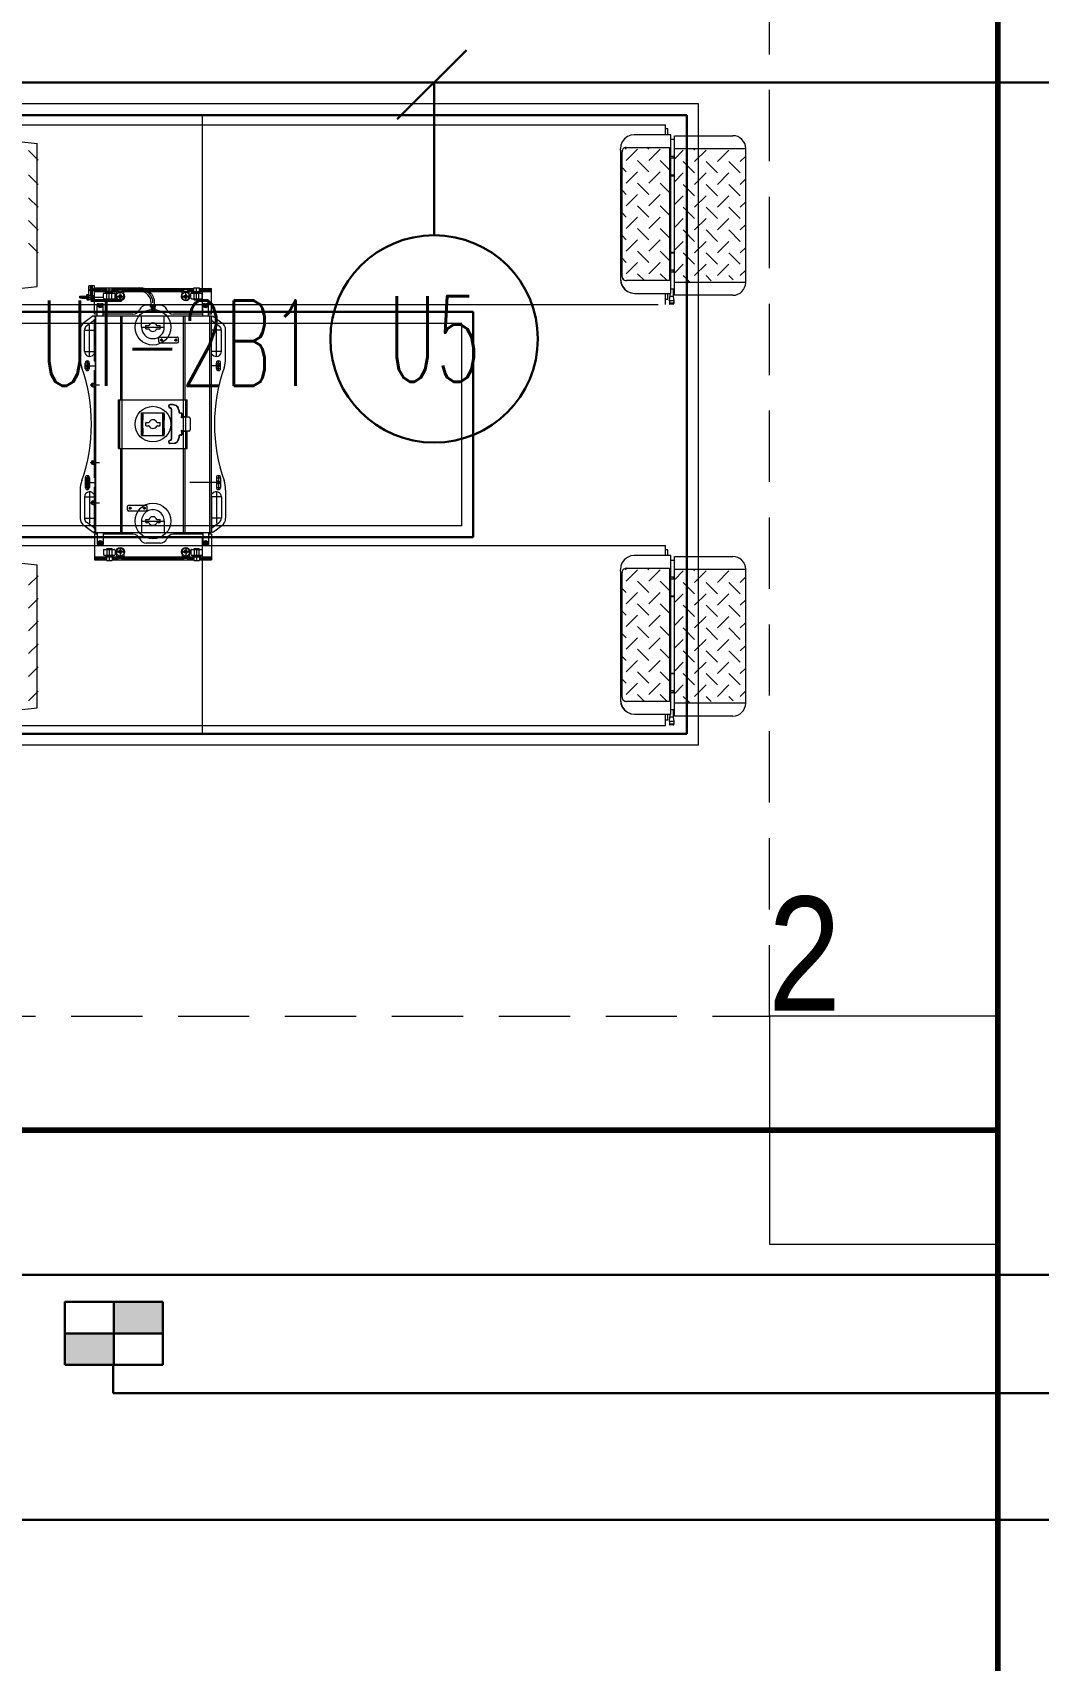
# Model space of a CAD drawing. Header units: metres. Extents: x -13194 to 152406, y -4219 to 19791.
# Drawn here: x 1301 to 1654, y 1454 to 2025 of the extents above; entities that cross this region are included whole.
import ezdxf
from ezdxf.enums import TextEntityAlignment as Align

# ---------------------------------------------------------------- set-up
doc = ezdxf.new("R2010")
doc.units = ezdxf.units.M
doc.header["$LTSCALE"] = 100
doc.header["$MEASUREMENT"] = 0
doc.linetypes.add('DOT2', pattern=[0.125, 0, -0.125])
doc.linetypes.add('HIDDEN', pattern=[0.375, 0.25, -0.125])
doc.layers.get('0').update_dxf_attribs({"color": 9, "lineweight": 9})
for name, color, linetype, lineweight in [('01', 9, 'Continuous', 9), ('06D', 9, 'Continuous', 9), ('20', 9, 'DOT2', 9), ('21', 9, 'Continuous', 9), ('32-ekipman', 9, 'Continuous', 9), ('E-EKİPMAN PANOSU', 7, 'Continuous', 30), ('E-KABLO', 7, 'Continuous', 30), ('E-KOMBİNE ETANŞ PRİZ (2x1 FAZ+4x3 FAZ)', 7, 'Continuous', 30), ('E-LINYE', 7, 'Continuous', 30)]:
    doc.layers.add(name, color=color, linetype=linetype, lineweight=lineweight)
doc.styles.add('E-YAZI', font='txttw.shx')
doc.styles.add('MuuM_TEXT-STANDART', font='ARIALN.TTF')

# ---------------------------------------------------------------- blocks, each defined once
blk = doc.blocks.new('100_EKİPMAN PANOSU')
at = {"layer": 'E-EKİPMAN PANOSU', "color": 4}
for p, q in [((-3.07, 3.95), (3.07, 3.95)), ((-3.07, 0), (-3.07, 3.95)), ((0, 3.95), (0, 0)), ((3.07, 3.95), (3.07, 0)), ((-3.07, 1.97), (3.07, 1.97)), ((3.07, 0), (-3.07, 0))]:
    blk.add_line(p, q, dxfattribs=at)
for points in [[(0, 3.95), (3.07, 3.95), (0, 1.97), (3.07, 1.97)], [(-3.07, 1.97), (0, 1.97), (-3.07, 0), (0, 0)]]:
    blk.add_solid(points, dxfattribs=at)
blk = doc.blocks.new('p-kolon_80x80')
blk.add_lwpolyline([(-40, -40), (40, -40), (40, 40), (-40, 40)], close=True)
blk = doc.blocks.new('2.bod.sitatik')
at = {"layer": '01'}
blk.add_blockref('p-kolon_80x80', (1600, -6990), dxfattribs=at)
blk = doc.blocks.new('p-işyeri')
at = {"color": 0, "const_width": 2}
blk.add_lwpolyline([(200, 0), (200, 700), (-200, 700), (-200, 0)], close=True, dxfattribs=at)
blk = doc.blocks.new('A$C78A8090B')
for p, q in [((10.5, 460), (3, 452.5)), ((6.3, 460), (3, 456.7)), ((3, 460), (3, 418)), ((93, 460), (3, 460)), ((13, 458.2), (3, 448.2)), ((13, 460), (13, 50)), ((93, 450), (93, 460)), ((98.8, 465), (122.8, 497)), ((98.8, 465), (98.8, 50)), ((102.8, 460), (98.8, 460)), ((98.8, 460), (102.8, 460)), ((101.8, 460), (101.8, 455)), ((102.8, 460), (102.8, 458)), ((102.8, 458), (110.8, 458)), ((110.8, 460), (257.8, 460)), ((148.8, 460), (110.8, 460)), ((110.8, 460), (110.8, 458)), ((111.8, 460), (111.8, 455)), ((113.8, 460), (134.8, 488)), ((241.3, 477.5), (131.3, 477.5)), ((247.6, 510), (148.8, 510)), ((148.8, 495), (148.8, 460)), ((223.8, 495), (148.8, 495)), ((223.8, 460), (148.8, 460)), ((197.2, 466), (209.2, 466)), ((197.2, 466), (197.2, 460)), ((197.6, 468), (207.2, 468)), ((198.7, 455), (198.7, 460)), ((199.2, 457.5), (199.2, 460)), ((199.2, 457.5), (207.2, 457.5)), ((203.2, 475), (203.2, 442.4)), ((203.2, 472), (203.2, 460)), ((204.7, 470.5), (204.7, 465.5)), ((207.2, 457.5), (207.2, 460)), ((207.7, 455), (207.7, 460)), ((209.2, 466), (209.2, 460)), ((223.8, 495), (223.8, 460)), ((298.3, 485), (249.3, 485)), ((256.8, 477.5), (256.8, 492.5)), ((290.8, 492.5), (256.8, 492.5)), ((256.8, 487.5), (256.8, 482.5)), ((268.8, 487.5), (256.8, 487.5)), ((269.4, 482.5), (256.8, 482.5)), ((290.8, 477.5), (256.8, 477.5)), ((256.8, 460), (256.8, 455)), ((257.8, 460), (257.8, 458)), ((257.8, 458), (290.8, 458)), ((268.8, 487.5), (268.8, 477.5)), ((273.8, 490), (273.8, 460)), ((290.8, 482.5), (278.1, 482.5)), ((278.8, 487.5), (278.8, 477.5)), ((290.8, 487.5), (278.8, 487.5)), ((290.8, 477.5), (290.8, 492.5)), ((290.8, 487.5), (290.8, 482.5)), ((290.8, 460), (612.2, 460)), ((290.8, 460), (290.8, 458)), ((291.8, 460), (291.8, 455)), ((350.3, 466), (338.3, 466)), ((338.3, 466), (338.3, 460)), ((339.8, 455), (339.8, 460)), ((349.9, 468), (340.3, 468)), ((340.3, 457.5), (340.3, 460)), ((348.3, 457.5), (340.3, 457.5)), ((342.8, 470.5), (342.8, 465.5)), ((344.3, 475), (344.3, 442.4)), ((344.3, 472), (344.3, 460)), ((348.3, 457.5), (348.3, 460)), ((348.8, 455), (348.8, 460)), ((350.3, 466), (350.3, 460)), ((610.2, 466), (622.2, 466)), ((610.2, 466), (610.2, 460)), ((610.6, 468), (620.2, 468)), ((611.7, 455), (611.7, 460)), ((612.2, 457.5), (612.2, 460)), ((612.2, 457.5), (620.2, 457.5)), ((616.2, 475), (616.2, 442.4)), ((616.2, 472), (616.2, 460)), ((617.7, 470.5), (617.7, 465.5)), ((620.2, 460), (666.8, 460)), ((620.2, 457.5), (620.2, 460)), ((620.7, 455), (620.7, 460)), ((622.2, 466), (622.2, 460)), ((665.8, 460), (665.8, 455)), ((666.8, 485), (700.8, 485)), ((666.8, 460), (666.8, 458)), ((699.8, 458), (666.8, 458)), ((674.3, 492.5), (693.3, 492.5)), ((674.3, 477.5), (674.3, 492.5)), ((674.3, 477.5), (693.3, 477.5)), ((678.8, 485), (678.8, 477.5)), ((683.8, 490), (683.8, 460)), ((688.8, 485), (688.8, 477.5)), ((693.3, 477.5), (693.3, 492.5)), ((699.8, 460), (699.8, 458)), ((699.8, 460), (733.8, 460)), ((700.8, 460), (700.8, 455)), ((709.9, 510), (808.8, 510)), ((716.3, 477.5), (826.3, 477.5)), ((733.8, 495), (808.8, 495)), ((733.8, 495), (733.8, 460)), ((733.8, 460), (808.8, 460)), ((808.8, 495), (808.8, 460)), ((808.8, 460), (846.8, 460)), ((843.8, 460), (822.8, 488)), ((858.8, 465), (834.8, 497)), ((845.8, 460), (845.8, 455)), ((846.8, 460), (846.8, 458)), ((854.8, 458), (846.8, 458)), ((854.8, 460), (854.8, 458)), ((854.8, 460), (858.8, 460)), ((855.8, 460), (855.8, 455)), ((858.8, 465), (858.8, 50)), ((864.5, 460), (964.5, 460)), ((864.5, 450), (864.5, 460)), ((914.5, 480), (915.5, 480)), ((914.5, 460), (914.5, 480)), ((915, 485.9), (915, 482.1)), ((915, 480), (915, 479.5)), ((915, 479.5), (917.5, 479.5)), ((915.5, 481.5), (933.5, 481.5)), ((915.5, 481.5), (915.5, 479.5)), ((917, 486.5), (932, 486.5)), ((917.5, 481.5), (917.5, 467)), ((917.5, 471.5), (931.5, 471.5)), ((917.5, 467), (931.5, 467)), ((919, 485.9), (919, 482.1)), ((919, 481.5), (919, 464)), ((919, 470), (964.5, 470)), ((919, 464), (924.5, 462.2)), ((919, 464), (930, 464)), ((921.8, 511.5), (920.5, 503.5)), ((921.3, 503.5), (920.5, 496.5)), ((920.5, 503.5), (928.5, 503.5)), ((920.5, 496.5), (928.5, 496.5)), ((921.3, 496.5), (921.3, 488.5)), ((921.8, 511.5), (927.3, 511.5)), ((924.5, 511.5), (924.5, 428)), ((930, 464), (924.5, 462.2)), ((927.3, 511.5), (928.5, 503.5)), ((927.8, 503.5), (928.5, 496.5)), ((927.8, 496.5), (927.8, 488.5)), ((930, 485.9), (930, 482.1)), ((930, 481.5), (930, 471.5)), ((930, 472.5), (947.4, 472.5)), ((930, 467.5), (947.4, 467.5)), ((930, 467.5), (930, 464)), ((931.5, 481.5), (931.5, 467)), ((931.5, 479.5), (934, 479.5)), ((933.5, 481.5), (933.5, 479.5)), ((933.5, 480), (964.5, 480)), ((934, 485.9), (934, 482.1)), ((934, 480), (934, 479.5)), ((944.5, 457.7), (946.8, 460)), ((944.5, 453.4), (951.1, 460)), ((944.5, 460), (944.5, 50)), ((944.5, 449.2), (954.5, 459.2)), ((950.5, 480), (950.5, 301)), ((953.6, 472.5), (957.5, 472.5)), ((953.6, 467.5), (957.5, 467.5)), ((954.5, 460), (954.5, 418)), ((956.5, 460), (956.5, 301)), ((957.5, 473.5), (964.5, 473.5)), ((957.5, 466.5), (957.5, 473.5)), ((957.5, 466.5), (964.5, 466.5)), ((964.5, 460), (964.5, 480)), ((0, 418), (0, 398)), ((13, 418), (0, 418)), ((43, 408), (0, 408)), ((13, 454), (3, 444)), ((13, 449.7), (3, 439.7)), ((13, 445.5), (3, 435.5)), ((13, 441.2), (3, 431.2)), ((13, 437), (3, 427)), ((13, 432.8), (3, 422.8)), ((13, 428.5), (3, 418.5)), ((13, 424.3), (6.7, 418)), ((13, 420), (11, 418)), ((17, 420.5), (13, 420.5)), ((13, 420.5), (13, 395.5)), ((17, 420.5), (19, 418.5)), ((17, 420.5), (17, 395.5)), ((19, 426), (19, 390)), ((39.5, 416.5), (19, 416.5)), ((37, 428), (21, 428)), ((39, 426), (39, 416.5)), ((39.5, 418), (39.5, 398)), ((39.5, 418), (41, 418)), ((41, 415.8), (39.5, 415.8)), ((41, 400.1), (39.5, 400.1)), ((41, 418), (41, 398)), ((43, 416.5), (41, 416.5)), ((43, 416.5), (43, 399.5)), ((70.5, 440), (55.5, 440)), ((57, 444.5), (57, 450)), ((98.8, 450), (57, 450)), ((57, 430), (57, 435.5)), ((98.8, 430), (57, 430)), ((59.5, 442), (63, 444)), ((59.5, 438), (59.5, 442)), ((63, 436), (59.5, 438)), ((63, 447.5), (63, 432.5)), ((63, 444), (66.5, 442)), ((66.5, 438), (63, 436)), ((66.5, 442), (66.5, 438)), ((93, 325), (93, 430)), ((98.8, 455), (858.8, 455)), ((858.8, 450), (900.5, 450)), ((858.8, 430), (900.5, 430)), ((864.5, 325), (864.5, 430)), ((887, 440), (902, 440)), ((894.5, 444), (891, 442)), ((891, 442), (891, 438)), ((891, 438), (894.5, 436)), ((894.5, 447.5), (894.5, 432.5)), ((898, 442), (894.5, 444)), ((894.5, 436), (898, 438)), ((898, 438), (898, 442)), ((900.5, 444.5), (900.5, 450)), ((900.5, 430), (900.5, 435.5)), ((914.5, 416.5), (914.5, 399.5)), ((914.5, 416.5), (916.5, 416.5)), ((914.5, 408), (957.5, 408)), ((916.5, 418), (916.5, 398)), ((918, 418), (916.5, 418)), ((916.5, 415.8), (918, 415.8)), ((916.5, 400.1), (918, 400.1)), ((918, 418), (918, 398)), ((918, 416.5), (938.5, 416.5)), ((918.5, 426), (918.5, 416.5)), ((920.5, 428), (936.5, 428)), ((938.5, 426), (938.5, 390)), ((940.5, 420.5), (938.5, 418.5)), ((940.5, 420.5), (940.5, 395.5)), ((940.5, 420.5), (944.5, 420.5)), ((944.5, 444.9), (954.5, 454.9)), ((944.5, 440.7), (954.5, 450.7)), ((944.5, 436.5), (954.5, 446.5)), ((944.5, 432.2), (954.5, 442.2)), ((944.5, 428), (954.5, 438)), ((944.5, 423.7), (954.5, 433.7)), ((944.5, 419.5), (954.5, 429.5)), ((944.5, 420.5), (944.5, 395.5)), ((944.5, 418), (957.5, 418)), ((947.3, 418), (954.5, 425.3)), ((951.5, 418), (954.5, 421)), ((957.5, 418), (957.5, 398)), ((13, 398), (0, 398)), ((12.2, 398), (3, 388.8)), ((7.9, 398), (3, 393.1)), ((3.7, 398), (3, 397.3)), ((3, 398), (3, 112)), ((13, 394.6), (3, 384.6)), ((13, 390.3), (3, 380.3)), ((3, 377.5), (13, 377.5)), ((10.6, 362.5), (3, 354.9)), ((6.4, 362.5), (3, 359.1)), ((3, 362.5), (13, 362.5)), ((13, 360.6), (3, 350.6)), ((13, 356.4), (3, 346.4)), ((13, 352.1), (3, 342.1)), ((13, 347.9), (3, 337.9)), ((13, 343.7), (3, 333.7)), ((13, 386.1), (4.4, 377.5)), ((7, 362.5), (7, 377.5)), ((13, 381.8), (8.7, 377.5)), ((13, 377.6), (12.9, 377.5)), ((17, 395.5), (13, 395.5)), ((13, 377.5), (13, 382.5)), ((31, 382.5), (13, 382.5)), ((43.5, 370), (13, 370)), ((46, 370), (13, 370)), ((13, 357.5), (13, 362.5)), ((31, 357.5), (13, 357.5)), ((19, 397.5), (17, 395.5)), ((39.5, 399.5), (19, 399.5)), ((37, 388), (21, 388)), ((31, 385), (31, 355)), ((31, 357.5), (31, 382.5)), ((39, 399.5), (39, 390)), ((39.5, 398), (41, 398)), ((43, 399.5), (41, 399.5)), ((98.8, 367.5), (393.8, 367.5)), ((98.8, 362.5), (858.8, 362.5)), ((188.8, 345), (178.8, 345)), ((393.8, 375.5), (393.8, 134.5)), ((393.8, 375.5), (563.8, 375.5)), ((393.8, 370.5), (563.8, 370.5)), ((563.8, 375.5), (563.8, 134.5)), ((563.8, 367.5), (858.8, 367.5)), ((911.5, 370), (944.5, 370)), ((914, 370), (944.5, 370)), ((914.5, 399.5), (916.5, 399.5)), ((918, 398), (916.5, 398)), ((918, 399.5), (938.5, 399.5)), ((918.5, 399.5), (918.5, 390)), ((920.5, 388), (936.5, 388)), ((926.5, 385), (926.5, 355)), ((926.5, 357.5), (926.5, 382.5)), ((926.5, 382.5), (944.5, 382.5)), ((926.5, 357.5), (944.5, 357.5)), ((938.5, 397.5), (940.5, 395.5)), ((940.5, 395.5), (944.5, 395.5)), ((944.5, 394), (948.5, 398)), ((944.5, 389.8), (952.7, 398)), ((944.5, 398), (957.5, 398)), ((944.5, 385.6), (954.5, 395.6)), ((944.5, 381.3), (954.5, 391.3)), ((944.5, 377.5), (944.5, 382.5)), ((954.5, 377.5), (944.5, 377.5)), ((944.5, 360.1), (946.9, 362.5)), ((944.5, 355.9), (951.1, 362.5)), ((954.5, 362.5), (944.5, 362.5)), ((944.5, 357.5), (944.5, 362.5)), ((944.5, 351.6), (954.5, 361.6)), ((944.5, 347.4), (954.5, 357.4)), ((944.5, 343.1), (954.5, 353.1)), ((944.5, 338.9), (954.5, 348.9)), ((944.5, 334.6), (954.5, 344.6)), ((944.9, 377.5), (954.5, 387.1)), ((949.2, 377.5), (954.5, 382.8)), ((950.5, 362.5), (950.5, 377.5)), ((953.4, 377.5), (954.5, 378.6)), ((954.5, 398), (954.5, 112)), ((13, 339.4), (3, 329.4)), ((13, 335.2), (3, 325.2)), ((13, 330.9), (3, 320.9)), ((13, 326.7), (3, 316.7)), ((13, 322.4), (3, 312.4)), ((13, 318.2), (3, 308.2)), ((13, 314), (3, 304)), ((13, 309.7), (3, 299.7)), ((13, 305.5), (3, 295.5)), ((13, 301.2), (3, 291.2)), ((13, 297), (3, 287)), ((13, 292.7), (3, 282.7)), ((13, 288.5), (3, 278.5)), ((138.8, 295), (98.8, 295)), ((138.8, 295), (138.8, 215)), ((173.8, 280), (173.8, 340)), ((178.8, 335), (188.8, 335)), ((183.8, 330), (183.8, 338.3)), ((183.8, 280), (183.8, 290)), ((193.8, 280), (193.8, 340)), ((438.8, 295), (438.8, 215)), ((438.8, 295), (518.8, 295)), ((438.8, 290), (518.8, 290)), ((443.3, 295.5), (443.3, 289.5)), ((443.3, 295.5), (464.3, 295.5)), ((443.3, 289.5), (464.3, 289.5)), ((443.8, 295), (443.8, 290)), ((463.8, 295), (463.8, 290)), ((464.3, 295.5), (464.3, 289.5)), ((493.3, 295.5), (514.3, 295.5)), ((493.3, 295.5), (493.3, 289.5)), ((493.3, 289.5), (514.3, 289.5)), ((493.8, 295), (493.8, 290)), ((513.8, 295), (513.8, 290)), ((514.3, 295.5), (514.3, 289.5)), ((518.8, 295), (518.8, 215)), ((818.8, 295), (818.8, 215)), ((818.8, 295), (858.8, 295)), ((944.5, 330.4), (954.5, 340.4)), ((944.5, 326.2), (954.5, 336.2)), ((944.5, 321.9), (954.5, 331.9)), ((944.5, 317.7), (954.5, 327.7)), ((944.5, 313.4), (954.5, 323.4)), ((944.5, 309.2), (954.5, 319.2)), ((944.5, 304.9), (954.5, 314.9)), ((944.5, 300.7), (954.5, 310.7)), ((944.5, 296.5), (954.5, 306.5)), ((944.5, 292.2), (954.5, 302.2)), ((944.5, 288), (954.5, 298)), ((944.5, 283.7), (954.5, 293.7)), ((944.5, 279.5), (954.5, 289.5)), ((13, 284.3), (3, 274.3)), ((13, 280), (3, 270)), ((13, 275.8), (3, 265.8)), ((13, 271.5), (3, 261.5)), ((13, 267.3), (3, 257.3)), ((13, 263), (3, 253)), ((13, 258.8), (3, 248.8)), ((13, 254.6), (3, 244.6)), ((13, 250.3), (3, 240.3)), ((13, 246.1), (3, 236.1)), ((13, 241.8), (3, 231.8)), ((13, 237.6), (3, 227.6)), ((13, 233.3), (3, 223.3)), ((13, 229.1), (3, 219.1)), ((61, 229.6), (61, 278.4)), ((133.3, 280), (144.3, 280)), ((133.3, 280), (133.3, 269)), ((133.3, 241), (133.3, 230)), ((133.3, 230), (144.3, 230)), ((144.3, 280), (144.3, 269)), ((144.3, 241), (144.3, 230)), ((178.8, 285), (188.8, 285)), ((178.8, 275), (188.8, 275)), ((178.8, 257.5), (178.8, 252.5)), ((473.3, 279), (473.3, 270.5)), ((473.3, 239.5), (473.3, 231)), ((474.3, 280), (483.3, 280)), ((474.3, 230), (483.3, 230)), ((484.3, 279), (484.3, 270.5)), ((484.3, 239.5), (484.3, 231)), ((763.8, 230), (763.8, 170)), ((778.8, 235), (768.8, 235)), ((773.8, 230), (773.8, 220)), ((778.8, 257.5), (778.8, 252.5)), ((783.8, 230), (783.8, 170)), ((813.3, 280), (813.3, 269)), ((813.3, 280), (824.3, 280)), ((813.3, 241), (813.3, 230)), ((813.3, 230), (824.3, 230)), ((824.3, 280), (824.3, 269)), ((824.3, 241), (824.3, 230)), ((874.5, 257.1), (872.5, 257.1)), ((872.5, 252.9), (872.5, 257.1)), ((872.5, 255), (896.5, 255)), ((874.5, 252.9), (872.5, 252.9)), ((896.5, 255), (873.3, 255)), ((887.5, 261.5), (874.5, 261.5)), ((874.5, 248.5), (874.5, 261.5)), ((887.5, 248.5), (874.5, 248.5)), ((878.5, 248.5), (878.5, 261.5)), ((883.5, 248.5), (883.5, 261.5)), ((887.5, 248.5), (887.5, 261.5)), ((890, 260), (887.5, 260)), ((890, 250), (887.5, 250)), ((890, 248.3), (890, 261.8)), ((890.5, 263.8), (894.5, 263.8)), ((890.5, 259.8), (894.5, 259.8)), ((890.5, 250.3), (894.5, 250.3)), ((890.5, 246.3), (894.5, 246.3)), ((894.5, 246.3), (894.5, 263.8)), ((894.5, 261), (904.5, 261)), ((894.5, 249), (894.5, 261)), ((894.5, 249), (904.5, 249)), ((896.5, 229.6), (896.5, 278.4)), ((896.5, 246.5), (896.5, 263.5)), ((896.5, 250.4), (896.5, 259.6)), ((944.5, 275.2), (954.5, 285.2)), ((944.5, 271), (954.5, 281)), ((944.5, 266.8), (954.5, 276.8)), ((944.5, 262.5), (954.5, 272.5)), ((944.5, 258.3), (954.5, 268.3)), ((944.5, 254), (954.5, 264)), ((944.5, 249.8), (954.5, 259.8)), ((944.5, 245.5), (954.5, 255.5)), ((944.5, 241.3), (954.5, 251.3)), ((944.5, 237.1), (954.5, 247.1)), ((944.5, 232.8), (954.5, 242.8)), ((944.5, 228.6), (954.5, 238.6)), ((944.5, 224.3), (954.5, 234.3)), ((944.5, 220.1), (954.5, 230.1)), ((13, 224.9), (3, 214.9)), ((13, 220.6), (3, 210.6)), ((13, 216.4), (3, 206.4)), ((13, 212.1), (3, 202.1)), ((13, 207.9), (3, 197.9)), ((13, 203.7), (3, 193.7)), ((13, 199.4), (3, 189.4)), ((13, 195.2), (3, 185.2)), ((13, 190.9), (3, 180.9)), ((13, 186.7), (3, 176.7)), ((13, 182.4), (3, 172.4)), ((13, 178.2), (3, 168.2)), ((13, 174), (3, 164)), ((93, 114), (93, 183)), ((138.8, 215), (98.8, 215)), ((410.3, 184.5), (410.3, 194.5)), ((411.3, 184.5), (411.3, 194.5)), ((411.3, 191.1), (411.3, 190.9)), ((492.4, 190.5), (426.3, 190.5)), ((492.4, 189.5), (426.3, 189.5)), ((438.8, 220), (518.8, 220)), ((438.8, 215), (518.8, 215)), ((443.3, 220.5), (464.3, 220.5)), ((443.3, 220.5), (443.3, 214.5)), ((443.3, 214.5), (464.3, 214.5)), ((443.8, 220), (443.8, 215)), ((463.8, 220), (463.8, 215)), ((464.3, 220.5), (464.3, 214.5)), ((531.3, 190.5), (492.4, 190.5)), ((531.3, 189.5), (492.4, 189.5)), ((493.3, 220.5), (514.3, 220.5)), ((493.3, 220.5), (493.3, 214.5)), ((493.3, 214.5), (514.3, 214.5)), ((493.8, 220), (493.8, 215)), ((513.8, 220), (513.8, 215)), ((514.3, 220.5), (514.3, 214.5)), ((546.3, 190.9), (546.2, 191.1)), ((546.3, 184.5), (546.3, 194.5)), ((547.3, 184.5), (547.3, 194.5)), ((778.8, 225), (768.8, 225)), ((778.8, 175), (768.8, 175)), ((773.8, 180), (773.8, 170)), ((818.8, 215), (858.8, 215)), ((864.5, 114), (864.5, 183)), ((944.5, 215.8), (954.5, 225.8)), ((944.5, 211.6), (954.5, 221.6)), ((944.5, 207.4), (954.5, 217.4)), ((944.5, 203.1), (954.5, 213.1)), ((944.5, 198.9), (954.5, 208.9)), ((944.5, 194.6), (954.5, 204.6)), ((944.5, 190.4), (954.5, 200.4)), ((944.5, 186.1), (954.5, 196.1)), ((944.5, 181.9), (954.5, 191.9)), ((944.5, 177.7), (954.5, 187.7)), ((944.5, 173.4), (954.5, 183.4)), ((944.5, 169.2), (954.5, 179.2)), ((944.5, 164.9), (954.5, 174.9)), ((13, 169.7), (3, 159.7)), ((13, 165.5), (3, 155.5)), ((13, 161.2), (3, 151.2)), ((3, 147.5), (13, 147.5)), ((9.7, 132.5), (3, 125.8)), ((5.5, 132.5), (3, 130)), ((3, 132.5), (13, 132.5)), ((13, 131.5), (3, 121.5)), ((13, 127.3), (3, 117.3)), ((13, 123), (3, 113)), ((13, 157), (3.5, 147.5)), ((13, 118.8), (6.2, 112)), ((7, 132.5), (7, 147.5)), ((13, 152.7), (7.8, 147.5)), ((13, 114.6), (10.4, 112)), ((13, 148.5), (12, 147.5)), ((13, 147.5), (13, 152.5)), ((31, 152.5), (13, 152.5)), ((43.5, 140), (13, 140)), ((46, 140), (13, 140)), ((13, 127.5), (13, 132.5)), ((31, 127.5), (13, 127.5)), ((17, 114.5), (13, 114.5)), ((13, 114.5), (13, 89.5)), ((17, 114.5), (19, 112.5)), ((17, 114.5), (17, 89.5)), ((19, 120), (19, 84)), ((37, 122), (21, 122)), ((31, 155), (31, 125)), ((31, 127.5), (31, 152.5)), ((39, 120), (39, 110.5)), ((98.8, 147.5), (858.8, 147.5)), ((98.8, 142.5), (393.8, 142.5)), ((273.8, 20), (273.8, 125.4)), ((393.8, 139.5), (563.8, 139.5)), ((393.8, 134.5), (454.3, 134.5)), ((435.8, 164.5), (431.3, 164.5)), ((435.8, 163.5), (431.3, 163.5)), ((439.8, 155.5), (439.8, 159.5)), ((440.8, 155.5), (440.8, 159.5)), ((451.4, 154.5), (441.8, 154.5)), ((449.3, 153.5), (441.8, 153.5)), ((453.3, 134.5), (453.3, 149.5)), ((454.3, 129.5), (454.3, 151.7)), ((498.3, 124.5), (459.3, 124.5)), ((503.3, 129.5), (503.3, 151.7)), ((503.3, 134.5), (563.8, 134.5)), ((504.3, 134.5), (504.3, 149.5)), ((515.8, 154.5), (506.1, 154.5)), ((515.8, 153.5), (508.3, 153.5)), ((516.8, 155.5), (516.8, 159.5)), ((517.8, 155.5), (517.8, 159.5)), ((526.3, 164.5), (521.8, 164.5)), ((526.3, 163.5), (521.8, 163.5)), ((563.8, 142.5), (858.8, 142.5)), ((768.8, 165), (778.8, 165)), ((911.5, 140), (944.5, 140)), ((914, 140), (944.5, 140)), ((918.5, 120), (918.5, 110.5)), ((920.5, 122), (936.5, 122)), ((926.5, 155), (926.5, 125)), ((926.5, 127.5), (926.5, 152.5)), ((926.5, 152.5), (944.5, 152.5)), ((926.5, 127.5), (944.5, 127.5)), ((938.5, 120), (938.5, 84)), ((940.5, 114.5), (938.5, 112.5)), ((940.5, 114.5), (944.5, 114.5)), ((940.5, 114.5), (940.5, 89.5)), ((944.5, 160.7), (954.5, 170.7)), ((944.5, 156.4), (954.5, 166.4)), ((944.5, 152.2), (954.5, 162.2)), ((944.5, 148), (954.5, 158)), ((944.5, 147.5), (944.5, 152.5)), ((954.5, 147.5), (944.5, 147.5)), ((944.5, 131), (946, 132.5)), ((944.5, 126.8), (950.3, 132.5)), ((944.5, 122.5), (954.5, 132.5)), ((944.5, 127.5), (944.5, 132.5)), ((954.5, 132.5), (944.5, 132.5)), ((944.5, 118.3), (954.5, 128.3)), ((944.5, 114), (954.5, 124)), ((944.5, 114.5), (944.5, 89.5)), ((946.7, 112), (954.5, 119.8)), ((948.3, 147.5), (954.5, 153.7)), ((950.5, 132.5), (950.5, 147.5)), ((951, 112), (954.5, 115.5)), ((952.5, 147.5), (954.5, 149.5)), ((13, 112), (0, 112)), ((0, 112), (0, 92)), ((43, 102), (0, 102)), ((13, 92), (0, 92)), ((11.7, 92), (3, 83.3)), ((7.4, 92), (3, 87.6)), ((3.2, 92), (3, 91.8)), ((3, 92), (3, 50)), ((13, 89.1), (3, 79.1)), ((13, 84.9), (3, 74.9)), ((13, 80.6), (3, 70.6)), ((13, 76.4), (3, 66.4)), ((13, 72.1), (3, 62.1)), ((13, 67.9), (3, 57.9)), ((13, 63.6), (3, 53.6)), ((13, 59.4), (3.6, 50)), ((17, 89.5), (13, 89.5)), ((19, 91.5), (17, 89.5)), ((39.5, 110.5), (19, 110.5)), ((39.5, 93.5), (19, 93.5)), ((37, 82), (21, 82)), ((39, 93.5), (39, 84)), ((39.5, 112), (39.5, 92)), ((39.5, 112), (41, 112)), ((41, 109.8), (39.5, 109.8)), ((41, 94.1), (39.5, 94.1)), ((39.5, 92), (41, 92)), ((41, 112), (41, 92)), ((43, 110.5), (41, 110.5)), ((43, 93.5), (41, 93.5)), ((43, 110.5), (43, 93.5)), ((70.5, 70), (55.5, 70)), ((57, 74.5), (57, 80)), ((98.8, 80), (57, 80)), ((57, 60), (57, 65.5)), ((98.8, 60), (57, 60)), ((59.5, 72), (63, 74)), ((59.5, 68), (59.5, 72)), ((63, 66), (59.5, 68)), ((63, 77.5), (63, 62.5)), ((63, 74), (66.5, 72)), ((66.5, 68), (63, 66)), ((66.5, 72), (66.5, 68)), ((93, 80), (93, 114)), ((93, 50), (93, 60)), ((858.8, 80), (900.5, 80)), ((858.8, 60), (900.5, 60)), ((864.5, 80), (864.5, 114)), ((864.5, 50), (864.5, 60)), ((887, 70), (902, 70)), ((894.5, 74), (891, 72)), ((891, 72), (891, 68)), ((891, 68), (894.5, 66)), ((894.5, 77.5), (894.5, 62.5)), ((898, 72), (894.5, 74)), ((894.5, 66), (898, 68)), ((898, 68), (898, 72)), ((900.5, 74.5), (900.5, 80)), ((900.5, 60), (900.5, 65.5)), ((914.5, 110.5), (914.5, 93.5)), ((914.5, 110.5), (916.5, 110.5)), ((914.5, 102), (957.5, 102)), ((914.5, 93.5), (916.5, 93.5)), ((916.5, 112), (916.5, 92)), ((918, 112), (916.5, 112)), ((916.5, 109.8), (918, 109.8)), ((916.5, 94.1), (918, 94.1)), ((918, 92), (916.5, 92)), ((918, 112), (918, 92)), ((918, 110.5), (938.5, 110.5)), ((918, 93.5), (938.5, 93.5)), ((918.5, 93.5), (918.5, 84)), ((920.5, 82), (936.5, 82)), ((938.5, 91.5), (940.5, 89.5)), ((940.5, 89.5), (944.5, 89.5)), ((944.5, 112), (957.5, 112)), ((944.5, 88.6), (947.9, 92)), ((944.5, 84.3), (952.2, 92)), ((944.5, 92), (957.5, 92)), ((944.5, 80.1), (954.5, 90.1)), ((944.5, 75.8), (954.5, 85.8)), ((944.5, 71.6), (954.5, 81.6)), ((944.5, 67.4), (954.5, 77.4)), ((944.5, 63.1), (954.5, 73.1)), ((944.5, 58.9), (954.5, 68.9)), ((944.5, 54.6), (954.5, 64.6)), ((944.5, 50.4), (954.5, 60.4)), ((954.5, 92), (954.5, 50)), ((957.5, 112), (957.5, 92)), ((93, 50), (3, 50)), ((13, 55.2), (7.8, 50)), ((13, 50.9), (12.1, 50)), ((98.8, 55), (858.8, 55)), ((98.8, 50), (733.8, 50)), ((148.8, 50), (98.8, 50)), ((101, 42), (122.8, 13)), ((115.3, 48), (134.8, 22)), ((241.3, 32.5), (131.3, 32.5)), ((148.8, 15), (148.8, 50)), ((223.8, 50), (148.8, 50)), ((223.8, 15), (148.8, 15)), ((247.6, 0), (148.8, 0)), ((223.8, 15), (223.8, 50)), ((298.3, 25), (249.3, 25)), ((290.8, 32.5), (256.8, 32.5)), ((256.8, 32.5), (256.8, 17.5)), ((290.8, 17.5), (256.8, 17.5)), ((268.8, 25), (268.8, 32.5)), ((278.8, 25), (278.8, 32.5)), ((290.8, 32.5), (290.8, 17.5)), ((666.8, 25), (700.8, 25)), ((674.3, 32.5), (693.3, 32.5)), ((674.3, 32.5), (674.3, 17.5)), ((674.3, 17.5), (693.3, 17.5)), ((678.8, 25), (678.8, 32.5)), ((683.8, 20), (683.8, 50)), ((688.8, 25), (688.8, 32.5)), ((693.3, 32.5), (693.3, 17.5)), ((709.9, 0), (808.8, 0)), ((716.3, 32.5), (826.3, 32.5)), ((733.8, 50), (808.8, 50)), ((733.8, 15), (733.8, 50)), ((733.8, 15), (808.8, 15)), ((808.8, 15), (808.8, 50)), ((808.8, 50), (858.8, 50)), ((842.3, 48), (822.8, 22)), ((856.5, 42), (834.8, 13)), ((864.5, 50), (954.5, 50)), ((948.4, 50), (954.5, 56.1)), ((952.6, 50), (954.5, 51.9))]:
    blk.add_line(p, q)
for centre, radius in [((204.7, 468), 2.5), ((273.8, 485), 5), ((273.8, 485), 3.5), ((342.8, 468), 2.5), ((617.7, 468), 2.5), ((683.8, 485), 5), ((683.8, 485), 3.5), ((950.5, 470), 6), ((950.5, 470), 4), ((63, 440), 7.5), ((63, 440), 7), ((63, 440), 6.5), ((894.5, 440), 7.5), ((894.5, 440), 7), ((894.5, 440), 6.5), ((31, 370), 15), ((31, 370), 5.1), ((926.5, 370), 15), ((926.5, 370), 5.1), ((138.8, 255), 62.5), ((183.8, 335), 3.25), ((183.8, 285), 3.25), ((478.8, 255), 62.5), ((818.8, 255), 62.5), ((773.8, 225), 3.25), ((773.8, 175), 3.25), ((31, 140), 15), ((31, 140), 5.1), ((926.5, 140), 15), ((926.5, 140), 5.1), ((63, 70), 7.5), ((63, 70), 7), ((63, 70), 6.5), ((894.5, 70), 7.5), ((894.5, 70), 7), ((894.5, 70), 6.5), ((273.8, 25), 5), ((273.8, 25), 3.5), ((683.8, 25), 5), ((683.8, 25), 3.5)]:
    blk.add_circle(centre, radius)
for centre, radius, start, end in [((148.8, 477.5), 32.5, 90, 143.1301), ((148.8, 477.5), 17.5, 90, 143.1301), ((203.2, 466), 6, 0, 180), ((223.8, 477.5), 17.5, 311.4096, 90), ((237, 462.5), 2.5, 131.4096, 270), ((247.6, 410), 100, 70.7185, 90), ((256.8, 485), 7.5, 90, 270), ((478.8, 1070.7), 600, 250.7185, 289.2815), ((290.8, 485), 7.5, 270, 90), ((344.3, 466), 6, 0, 180), ((616.2, 466), 6, 0, 180), ((674.3, 485), 7.5, 90, 270), ((709.9, 410), 100, 90, 109.2815), ((693.3, 485), 7.5, 270, 90), ((733.8, 477.5), 17.5, 90, 228.5904), ((720.5, 462.5), 2.5, 270, 48.5904), ((808.8, 477.5), 32.5, 36.8699, 90), ((808.8, 477.5), 17.5, 36.8699, 90), ((917, 482.9), 3.63, 56.6015, 123.3985), ((917, 485.1), 3.63, 236.6015, 303.3985), ((924.5, 461), 25.5, 77.5483, 102.4517), ((924.5, 507), 25.5, 257.5483, 282.4517), ((919.3, 488.5), 2, 270, 0), ((929.8, 488.5), 2, 180, 270), ((932.8, 470), 3.75, 138.1915, 221.8085), ((932, 482.9), 3.63, 56.6015, 123.3985), ((932, 485.1), 3.63, 236.6015, 303.3985), ((21, 426), 2, 90, 180), ((37, 426), 2, 0, 90), ((920.5, 426), 2, 90, 180), ((936.5, 426), 2, 0, 90), ((21, 390), 2, 180, 270), ((31, 370), 6, 180, 90), ((31, 370), 12.5, 270, 90), ((37, 390), 2, 270, 0), ((178.8, 340), 5, 90, 180), ((188.8, 340), 5, 0, 90), ((926.5, 370), 12.5, 90, 270), ((920.5, 390), 2, 180, 270), ((926.5, 370), 6, 90, 0), ((936.5, 390), 2, 270, 0), ((86, 278.4), 25, 111.1002, 180), ((68, 325), 25, 291.1002, 0), ((138.8, 255), 40, 270, 90), ((818.8, 255), 40, 90, 270), ((889.5, 325), 25, 180, 248.8998), ((871.5, 278.4), 25, 0, 68.8998), ((904.5, 301), 52, 270, 0), ((904.5, 301), 46, 270, 0), ((904.5, 301), 40, 270, 0), ((86, 229.6), 25, 180, 248.8998), ((138.8, 255), 15, 111.5102, 248.4898), ((138.8, 255), 15, 291.5102, 68.4898), ((178.8, 280), 5, 180, 270), ((188.8, 280), 5, 270, 0), ((478.8, 255), 15.2, 115.7715, 244.2285), ((471.3, 270.5), 2, 295.7715, 0), ((471.3, 239.5), 2, 0, 64.2285), ((474.3, 279), 1, 90, 180), ((474.3, 231), 1, 180, 270), ((483.3, 279), 1, 0, 90), ((483.3, 231), 1, 270, 0), ((486.3, 270.5), 2, 180, 244.2285), ((486.3, 239.5), 2, 115.7715, 180), ((478.8, 255), 15.2, 295.7715, 64.2285), ((768.8, 230), 5, 90, 180), ((778.8, 230), 5, 0, 90), ((818.8, 255), 15, 111.5102, 248.4898), ((818.8, 255), 15, 291.5102, 68.4898), ((871.5, 229.6), 25, 291.1002, 0), ((894.3, 261.8), 4.25, 151.9275, 208.0725), ((912.8, 255), 22.8, 167.982, 192.018), ((894.3, 248.3), 4.25, 151.9275, 208.0725), ((68, 183), 25, 0, 68.8998), ((416.3, 194.5), 6, 0, 180), ((431.3, 184.5), 21, 180, 270), ((416.3, 194.5), 5, 90, 180), ((416.3, 194.5), 6, 213.5573, 214.6066), ((431.3, 184.5), 20, 180, 270), ((416.3, 194.5), 5, 0, 90), ((426.3, 194.5), 5, 180, 270), ((426.3, 194.5), 4, 180, 270), ((526.3, 184.5), 21, 270, 0), ((526.3, 184.5), 20, 270, 0), ((531.3, 194.5), 4, 270, 0), ((531.3, 194.5), 5, 270, 0), ((541.3, 194.5), 6, 0, 180), ((541.3, 194.5), 5, 90, 180), ((541.3, 194.5), 5, 0, 90), ((541.3, 194.5), 6, 325.3934, 326.4427), ((889.5, 183), 25, 111.1002, 180), ((21, 120), 2, 90, 180), ((31, 140), 6, 180, 90), ((31, 140), 12.5, 270, 90), ((37, 120), 2, 0, 90), ((435.8, 159.5), 5, 0, 90), ((435.8, 159.5), 4, 0, 90), ((441.8, 155.5), 2, 180, 270), ((441.8, 155.5), 1, 180, 270), ((449.3, 149.5), 4, 0, 90), ((451.4, 155.5), 1, 270, 340.5288), ((454.3, 154.5), 2, 289.4712, 160.5288), ((455.3, 151.7), 1, 109.4712, 180), ((459.3, 129.5), 5, 180, 270), ((498.3, 129.5), 5, 270, 0), ((503.3, 154.5), 2, 19.4712, 250.5288), ((502.3, 151.7), 1, 0, 70.5288), ((508.3, 149.5), 4, 90, 180), ((506.1, 155.5), 1, 199.4712, 270), ((515.8, 155.5), 2, 270, 0), ((515.8, 155.5), 1, 270, 0), ((521.8, 159.5), 5, 90, 180), ((521.8, 159.5), 4, 90, 180), ((768.8, 170), 5, 180, 270), ((778.8, 170), 5, 270, 0), ((926.5, 140), 12.5, 90, 270), ((920.5, 120), 2, 90, 180), ((926.5, 140), 6, 90, 0), ((936.5, 120), 2, 0, 90), ((21, 84), 2, 180, 270), ((37, 84), 2, 270, 0), ((920.5, 84), 2, 180, 270), ((936.5, 84), 2, 270, 0), ((105, 45), 5, 90, 216.8699), ((111.3, 45), 5, 36.8699, 90), ((148.8, 32.5), 32.5, 216.8699, 270), ((148.8, 32.5), 17.5, 216.8699, 270), ((223.8, 32.5), 17.5, 270, 48.5904), ((237, 47.5), 2.5, 90, 228.5904), ((247.6, 100), 100, 270, 289.2815), ((256.8, 25), 7.5, 90, 270), ((478.8, -560.7), 600, 70.7185, 109.2815), ((290.8, 25), 7.5, 270, 90), ((674.3, 25), 7.5, 90, 270), ((709.9, 100), 100, 250.7185, 270), ((693.3, 25), 7.5, 270, 90), ((733.8, 32.5), 17.5, 131.4096, 270), ((720.5, 47.5), 2.5, 311.4096, 90), ((808.8, 32.5), 17.5, 270, 323.1301), ((808.8, 32.5), 32.5, 270, 323.1301), ((846.3, 45), 5, 90, 143.1301), ((852.5, 45), 5, 323.1301, 90)]:
    blk.add_arc(centre, radius, start, end)
blk = doc.blocks.new('A$C0BA12839')
for p, q in [((100.6, 528.1), (100.6, 28.07)), ((163.73, 528.1), (163.73, 28.1)), ((248.24, 528.1), (248.24, 30.68)), ((311.37, 528.1), (311.37, 28.1)), ((104.71, 40.21), (104.54, 38.94)), ((109.05, 42.16), (109.01, 41.83)), ((109.02, 26.66), (109.01, 41.83)), ((154.75, 43.96), (109.51, 43.92)), ((110.5, 43.35), (154.25, 43.37)), ((111.41, 41.89), (115.39, 37.92)), ((116.84, 43.35), (115.39, 41.9)), ((119.36, 41.9), (123.34, 37.92)), ((124.79, 43.35), (123.34, 41.9)), ((127.32, 41.9), (131.29, 37.93)), ((132.75, 43.36), (131.29, 41.9)), ((139.25, 37.93), (135.27, 41.91)), ((140.7, 43.36), (139.25, 41.91)), ((143.22, 41.91), (147.2, 37.93)), ((148.65, 43.37), (147.2, 41.91)), ((151.18, 41.91), (155.16, 37.94)), ((154.75, 43.96), (155.24, 43.95)), ((155.64, 42.4), (155.15, 41.91)), ((156.53, 43.78), (155.24, 43.95)), ((155.74, 41.9), (155.75, 26.68)), ((252.35, 40.21), (252.18, 38.94)), ((256.69, 42.16), (256.65, 41.83)), ((256.66, 26.66), (256.65, 41.83)), ((302.38, 43.96), (257.15, 43.92)), ((258.14, 43.35), (301.89, 43.37)), ((259.05, 41.89), (263.02, 37.92)), ((264.48, 43.35), (263.02, 41.9)), ((267, 41.9), (270.98, 37.92)), ((272.43, 43.35), (270.98, 41.9)), ((274.95, 41.9), (278.93, 37.93)), ((280.38, 43.36), (278.93, 41.9)), ((286.89, 37.93), (282.91, 41.91)), ((288.34, 43.36), (286.88, 41.91)), ((290.86, 41.91), (294.84, 37.93)), ((296.29, 43.37), (294.84, 41.91)), ((298.81, 41.91), (302.79, 37.94)), ((302.38, 43.96), (302.88, 43.95)), ((303.28, 42.4), (302.79, 41.91)), ((304.17, 43.78), (302.88, 43.95)), ((303.38, 41.9), (303.39, 26.68)), ((104.54, 38.94), (104.55, 26.21)), ((111.41, 37.92), (109.02, 35.52)), ((119.36, 37.92), (115.39, 33.94)), ((127.32, 37.92), (123.34, 33.95)), ((135.27, 37.93), (131.3, 33.95)), ((143.22, 37.93), (139.25, 33.95)), ((151.18, 37.94), (147.2, 33.96)), ((155.74, 34.55), (155.16, 33.96)), ((160.22, 26.24), (160.22, 39.05)), ((252.18, 38.94), (252.19, 26.21)), ((259.05, 37.92), (256.66, 35.52)), ((267, 37.92), (263.03, 33.94)), ((274.96, 37.92), (270.98, 33.95)), ((282.91, 37.93), (278.93, 33.95)), ((290.86, 37.93), (286.89, 33.95)), ((298.82, 37.94), (294.84, 33.96)), ((303.38, 34.55), (302.79, 33.96)), ((307.86, 26.24), (307.85, 39.05)), ((111.41, 29.96), (109.02, 27.57)), ((111.41, 33.94), (115.39, 29.96)), ((119.37, 29.97), (116.07, 26.66)), ((119.37, 33.94), (123.34, 29.97)), ((127.32, 29.97), (124.02, 26.67)), ((127.32, 33.95), (131.3, 29.97)), ((135.27, 29.97), (131.97, 26.67)), ((139.25, 29.98), (135.27, 33.95)), ((143.23, 29.98), (139.93, 26.67)), ((143.23, 33.96), (147.21, 29.98)), ((151.18, 29.98), (147.88, 26.68)), ((151.18, 33.96), (155.16, 29.98)), ((259.05, 29.96), (256.66, 27.57)), ((259.05, 33.94), (263.03, 29.96)), ((267.01, 29.97), (263.7, 26.66)), ((267, 33.94), (270.98, 29.97)), ((274.96, 29.97), (271.66, 26.67)), ((274.96, 33.95), (278.94, 29.97)), ((282.91, 29.97), (279.61, 26.67)), ((286.89, 29.98), (282.91, 33.95)), ((290.87, 29.98), (287.57, 26.67)), ((290.86, 33.96), (294.84, 29.98)), ((298.82, 29.98), (295.52, 26.68)), ((298.82, 33.96), (302.8, 29.98)), ((100.6, 28.07), (104.55, 28.07)), ((100.78, 25.38), (100.78, 26.57)), ((101.97, 26.77), (100.98, 26.77)), ((101.98, 25.18), (100.98, 25.18)), ((101.18, 26.57), (101.18, 25.38)), ((101.98, 25.18), (101.97, 26.77)), ((101.97, 26.77), (103.47, 26.59)), ((103.47, 25.38), (101.98, 25.18)), ((102.56, 28.07), (102.56, 27.27)), ((102.56, 27.27), (104.55, 27.27)), ((104.55, 26.59), (103.47, 26.59)), ((103.47, 25.38), (103.47, 26.59)), ((106.14, 25.38), (103.47, 25.38)), ((103.87, 4.5), (103.87, 25)), ((103.87, 25), (159.87, 25)), ((104.55, 26.21), (160.22, 26.24)), ((106.14, 26.21), (106.14, 25)), ((108.37, 0), (108.37, 24.9)), ((155.75, 26.68), (109.02, 26.66)), ((111.68, 25), (114.78, 21.9)), ((112.1, 26.21), (112.1, 25)), ((112.7, 25.39), (112.1, 25.39)), ((112.7, 25), (112.7, 26.21)), ((118.67, 25), (118.67, 26.22)), ((118.96, 25.39), (118.67, 25.39)), ((118.96, 26.22), (118.96, 25)), ((119.68, 25), (122.78, 21.9)), ((127.68, 25), (130.78, 21.9)), ((138.78, 21.9), (135.68, 25)), ((143.68, 25), (146.78, 21.9)), ((145.81, 26.23), (145.81, 25)), ((146.11, 25.4), (145.81, 25.4)), ((146.11, 26.23), (146.11, 25)), ((151.68, 25), (154.78, 21.9)), ((152.07, 26.23), (152.07, 25)), ((152.67, 25.41), (152.07, 25.41)), ((152.67, 26.23), (152.67, 25)), ((155.37, 24.9), (155.37, 0)), ((158.63, 26.24), (158.63, 25.11)), ((159.87, 25), (159.87, 24.92)), ((159.87, 24.9), (159.87, 4.5)), ((160.22, 28.1), (163.73, 28.1)), ((160.22, 27.3), (162.21, 27.3)), ((162.21, 27.3), (162.21, 28.1)), ((248.24, 28.07), (252.18, 28.07)), ((248.42, 25.38), (248.42, 26.57)), ((249.61, 26.77), (248.62, 26.77)), ((249.61, 25.18), (248.62, 25.18)), ((248.82, 26.57), (248.82, 25.38)), ((249.61, 25.18), (249.61, 26.77)), ((249.61, 26.77), (251.1, 26.59)), ((251.1, 25.38), (249.61, 25.18)), ((250.2, 28.07), (250.2, 27.27)), ((250.2, 27.27), (252.19, 27.27)), ((252.19, 26.59), (251.1, 26.59)), ((251.1, 25.38), (251.1, 26.59)), ((253.78, 25.38), (251.1, 25.38)), ((251.51, 4.5), (251.51, 25)), ((251.51, 25), (307.51, 25)), ((252.19, 26.21), (307.86, 26.24)), ((253.78, 26.21), (253.78, 25)), ((256.01, 0), (256.01, 24.9)), ((303.39, 26.68), (256.66, 26.66)), ((259.32, 25), (262.42, 21.9)), ((259.74, 26.21), (259.74, 25)), ((260.34, 25.39), (259.74, 25.39)), ((260.34, 25), (260.34, 26.21)), ((266.3, 25), (266.3, 26.22)), ((266.6, 25.39), (266.3, 25.39)), ((266.6, 26.22), (266.6, 25)), ((267.32, 25), (270.42, 21.9)), ((275.32, 25), (278.42, 21.9)), ((286.42, 21.9), (283.32, 25)), ((291.32, 25), (294.42, 21.9)), ((293.44, 26.23), (293.45, 25)), ((293.74, 25.4), (293.45, 25.4)), ((293.74, 26.23), (293.74, 25)), ((299.32, 25), (302.42, 21.9)), ((299.71, 26.23), (299.71, 25)), ((300.31, 25.41), (299.71, 25.41)), ((300.3, 26.23), (300.31, 25)), ((303.01, 24.9), (303.01, 0)), ((306.27, 26.24), (306.27, 25.11)), ((307.51, 25), (307.51, 24.92)), ((307.51, 24.9), (307.51, 4.5)), ((307.86, 28.1), (311.37, 28.1)), ((307.86, 27.3), (309.85, 27.3)), ((309.85, 27.3), (309.85, 28.1)), ((110.78, 21.9), (108.59, 19.72)), ((110.78, 17.9), (114.78, 13.9)), ((118.78, 21.9), (114.78, 17.9)), ((118.78, 17.9), (122.78, 13.9)), ((126.78, 21.9), (122.78, 17.9)), ((126.78, 17.9), (130.78, 13.9)), ((134.78, 21.9), (130.78, 17.9)), ((138.78, 13.9), (134.78, 17.9)), ((142.78, 21.9), (138.78, 17.9)), ((142.78, 17.9), (146.78, 13.9)), ((150.78, 21.9), (146.78, 17.9)), ((150.78, 17.9), (154.78, 13.9)), ((155.08, 18.21), (154.78, 17.9)), ((258.42, 21.9), (256.23, 19.72)), ((258.42, 17.9), (262.42, 13.9)), ((266.42, 21.9), (262.42, 17.9)), ((266.42, 17.9), (270.42, 13.9)), ((274.42, 21.9), (270.42, 17.9)), ((274.42, 17.9), (278.42, 13.9)), ((282.42, 21.9), (278.42, 17.9)), ((286.42, 13.9), (282.42, 17.9)), ((290.42, 21.9), (286.42, 17.9)), ((290.42, 17.9), (294.42, 13.9)), ((298.42, 21.9), (294.42, 17.9)), ((298.42, 17.9), (302.42, 13.9)), ((302.72, 18.21), (302.42, 17.9)), ((110.78, 13.9), (108.93, 12.05)), ((118.78, 13.9), (114.78, 9.9)), ((126.78, 13.9), (122.78, 9.9)), ((134.78, 13.9), (130.78, 9.9)), ((142.78, 13.9), (138.78, 9.9)), ((150.78, 13.9), (146.78, 9.9)), ((258.42, 13.9), (256.56, 12.05)), ((266.42, 13.9), (262.42, 9.9)), ((274.42, 13.9), (270.42, 9.9)), ((282.42, 13.9), (278.42, 9.9)), ((290.42, 13.9), (286.42, 9.9)), ((298.42, 13.9), (294.42, 9.9)), ((110.78, 5.9), (109.26, 4.38)), ((110.78, 9.9), (114.78, 5.9)), ((118.78, 5.9), (114.78, 1.9)), ((118.78, 9.9), (122.78, 5.9)), ((126.78, 5.9), (122.78, 1.9)), ((126.78, 9.9), (130.78, 5.9)), ((134.78, 5.9), (130.78, 1.9)), ((138.78, 5.9), (134.78, 9.9)), ((142.78, 5.9), (138.78, 1.9)), ((142.78, 9.9), (146.78, 5.9)), ((150.78, 5.9), (146.78, 1.9)), ((150.78, 9.9), (154.78, 5.9)), ((258.42, 5.9), (256.9, 4.38)), ((258.42, 9.9), (262.42, 5.9)), ((266.42, 5.9), (262.42, 1.9)), ((266.42, 9.9), (270.42, 5.9)), ((274.42, 5.9), (270.42, 1.9)), ((274.42, 9.9), (278.42, 5.9)), ((282.42, 5.9), (278.42, 1.9)), ((286.42, 5.9), (282.42, 9.9)), ((290.42, 5.9), (286.42, 1.9)), ((290.42, 9.9), (294.42, 5.9)), ((298.42, 5.9), (294.42, 1.9)), ((298.42, 9.9), (302.42, 5.9)), ((108.37, 0), (155.37, 0)), ((110.78, 1.9), (112.68, 0)), ((118.78, 1.9), (120.68, 0)), ((126.78, 1.9), (128.68, 0)), ((136.68, 0), (134.78, 1.9)), ((142.78, 1.9), (144.68, 0)), ((150.78, 1.9), (152.68, 0)), ((256.01, 0), (303.01, 0)), ((258.42, 1.9), (260.32, 0)), ((266.42, 1.9), (268.32, 0)), ((274.42, 1.9), (276.32, 0)), ((284.32, 0), (282.42, 1.9)), ((290.42, 1.9), (292.32, 0)), ((298.42, 1.9), (300.32, 0))]:
    blk.add_line(p, q)
at = {"ltscale": 2}
for p, q in [((103.38, 279.67), (106.81, 248.53)), ((160.38, 279.67), (156.95, 248.53)), ((251.16, 279.67), (254.59, 248.53)), ((308.16, 279.67), (304.73, 248.53)), ((112.58, 248.17), (109.24, 251.52)), ((121.13, 248.17), (117.79, 251.52)), ((129.13, 248.17), (125.79, 251.52)), ((137.13, 248.17), (133.79, 251.52)), ((145.13, 248.17), (141.79, 251.52)), ((153.13, 248.17), (149.79, 251.52)), ((266.4, 248.17), (269.75, 251.52)), ((274.4, 248.17), (277.75, 251.52)), ((282.4, 248.17), (285.75, 251.52)), ((290.4, 248.17), (293.75, 251.52)), ((298.96, 248.17), (302.3, 251.52))]:
    blk.add_line(p, q, dxfattribs=at)
for points in [[(106.81, 248.53), (156.95, 248.53)], [(254.59, 248.53), (304.73, 248.53)], [(109.51, 43.92), (108.22, 43.76), (107.02, 43.27), (106, 42.49), (105.21, 41.47), (104.71, 40.29), (104.54, 39.02)], [(109.51, 43.92), (108.22, 43.67), (107.02, 43.18), (106, 42.4), (105.21, 41.39), (104.71, 40.21)], [(110.5, 43.35), (110.17, 43.31), (109.86, 43.2), (109.57, 43.03), (109.34, 42.79), (109.16, 42.52), (109.05, 42.2), (109.01, 41.88)], [(110.5, 43.3), (110.17, 43.27), (109.86, 43.16), (109.57, 42.98), (109.34, 42.75), (109.16, 42.47), (109.05, 42.16)], [(155.74, 41.9), (155.7, 42.23), (155.59, 42.54), (155.42, 42.82), (155.18, 43.05), (154.9, 43.22), (154.58, 43.33), (154.25, 43.37)], [(160.22, 39.05), (160.05, 40.32), (159.55, 41.5), (158.76, 42.51), (157.73, 43.29), (156.53, 43.78)], [(257.15, 43.92), (255.86, 43.76), (254.66, 43.27), (253.63, 42.49), (252.84, 41.47), (252.35, 40.29), (252.18, 39.02)], [(257.15, 43.92), (255.86, 43.67), (254.66, 43.18), (253.63, 42.4), (252.84, 41.39), (252.35, 40.21)], [(258.14, 43.35), (257.81, 43.31), (257.5, 43.2), (257.21, 43.03), (256.98, 42.79), (256.8, 42.52), (256.69, 42.2), (256.65, 41.88)], [(258.14, 43.3), (257.81, 43.27), (257.5, 43.16), (257.21, 42.98), (256.98, 42.75), (256.8, 42.47), (256.69, 42.16)], [(303.38, 41.9), (303.34, 42.23), (303.23, 42.54), (303.05, 42.82), (302.82, 43.05), (302.53, 43.22), (302.22, 43.33), (301.89, 43.37)], [(307.85, 39.05), (307.68, 40.32), (307.19, 41.5), (306.4, 42.51), (305.37, 43.29), (304.17, 43.78)]]:
    blk.add_lwpolyline(points)
for centre, radius, start, end in [((100.98, 26.57), 0.199, 0, 180.0284), ((100.98, 25.38), 0.199, 180.0284, 0), ((248.62, 26.57), 0.199, 0, 180.0284), ((248.62, 25.38), 0.199, 180.0284, 0), ((108.37, 4.5), 4.5, 180, 270), ((155.37, 4.5), 4.5, 270, 0), ((256.01, 4.5), 4.5, 180, 270), ((303.01, 4.5), 4.5, 270, 0)]:
    blk.add_arc(centre, radius, start, end)
blk = doc.blocks.new('p-lift_')
at = {"lineweight": 0}
for p, q in [((-5230, 0), (0, 0)), ((-5230, 0), (-5230, -2250)), ((-4400, -770), (0, -770)), ((-4400, -1480), (0, -1480)), ((-5230, -2250), (0, -2250))]:
    blk.add_line(p, q, dxfattribs=at)
at = {"linetype": 'ByBlock', "lineweight": 30}
for p, q in [((-5190, -40), (-5190, -2210)), ((-4440, -730), (-4440, -1520)), ((-4440, -1520), (-40, -1520)), ((-5190, -2210), (-40, -2210))]:
    blk.add_line(p, q, dxfattribs=at)
at = {"lineweight": 30}
for p, q in [((-5190, -40), (-40, -40)), ((-4440, -730), (-40, -730))]:
    blk.add_line(p, q, dxfattribs=at)
at = {"linetype": 'ByBlock', "lineweight": 0}
for p, q in [((-3490, -730), (-3490, -40)), ((-4400, -770), (-4400, -1480)), ((-3490, -2210), (-3490, -1520))]:
    blk.add_line(p, q, dxfattribs=at)
at = {"xscale": 10, "yscale": 10, "zscale": 10, "rotation": 270}
blk.add_blockref('A$C0BA12839', (-5396, 936.6), dxfattribs=at)
at = {"rotation": 270}
blk.add_blockref('A$C78A8090B', (-3572, -647.6), dxfattribs=at)
blk = doc.blocks.new('2.bod.Mimari')
at = {"layer": '20', "linetype": 'HIDDEN'}
blk.add_lwpolyline([(940, -6950), (1560, -6950), (1560, -6230), (940, -6230)], close=True, dxfattribs=at)
at = {"layer": '06D', "color": 89, "linetype": 'HIDDEN', "true_color": 0x2e4d23, "rotation": 90}
for p in [(1640, -6790), (1640, -7190)]:
    blk.add_blockref('p-işyeri', p, dxfattribs=at)
at = {"layer": '32-ekipman', "xscale": 0.1, "yscale": 0.1, "zscale": 0.1, "rotation": 180}
blk.add_blockref('p-lift_', (1012, -6854.88), dxfattribs=at)
at = {"layer": '21', "style": 'MuuM_TEXT-STANDART'}
blk.add_text('2', height=40, dxfattribs=at).set_placement((1585, -6960), align=Align.BOTTOM_RIGHT)

msp = doc.modelspace()

# ---------------------------------------------------------------- linework, layer by layer
at = {"layer": 'E-KABLO', "color": 6}
for p, q in [((1195.21, 1589.24), (1674.12, 1589.24)), ((1329.7, 1557.77), (1329.7, 1547.81)), ((1329.7, 1547.81), (1674.12, 1547.81))]:
    msp.add_line(p, q, dxfattribs=at)
at = {"layer": 'E-KOMBİNE ETANŞ PRİZ (2x1 FAZ+4x3 FAZ)', "color": 2}
msp.add_line((1671.81, 1503.28), (1113.4, 1503.28), dxfattribs=at)
at = {"layer": 'E-LINYE', "color": 7, "linetype": 'Continuous'}
for p, q in [((1429.4, 1994.74), (1453.65, 2018.98)), ((1442.33, 1954.04), (1442.33, 2007.67))]:
    msp.add_line(p, q, dxfattribs=at)
at = {"layer": 'E-LINYE', "color": 4}
msp.add_line((895.97, 2007.67), (1681.21, 2007.67), dxfattribs=at)
at = {"layer": 'E-LINYE', "color": 7, "linetype": 'Continuous'}
msp.add_circle((1442.33, 1917.66), 36.38, dxfattribs=at)

# ---------------------------------------------------------------- block references
for name in ['2.bod.sitatik', '2.bod.Mimari']:
    msp.add_blockref(name, (0, 8630))
at = {"layer": 'E-EKİPMAN PANOSU', "xscale": 5.600000000000001, "yscale": 5.600000000000001, "zscale": 5.600000000000001}
msp.add_blockref('100_EKİPMAN PANOSU', (1329.98, 1557.67), dxfattribs=at)

# ---------------------------------------------------------------- texts
at = {"layer": 'E-LINYE', "color": 7, "linetype": 'Continuous', "style": 'E-YAZI', "width": 0.6}
for s, p in [('UT-2B1', (1352.39, 1916.17)), ('U5', (1442.33, 1917.66))]:
    msp.add_text(s, height=30, dxfattribs=at).set_placement(p, align=Align.MIDDLE_CENTER)

doc.saveas('drawing.dxf')
